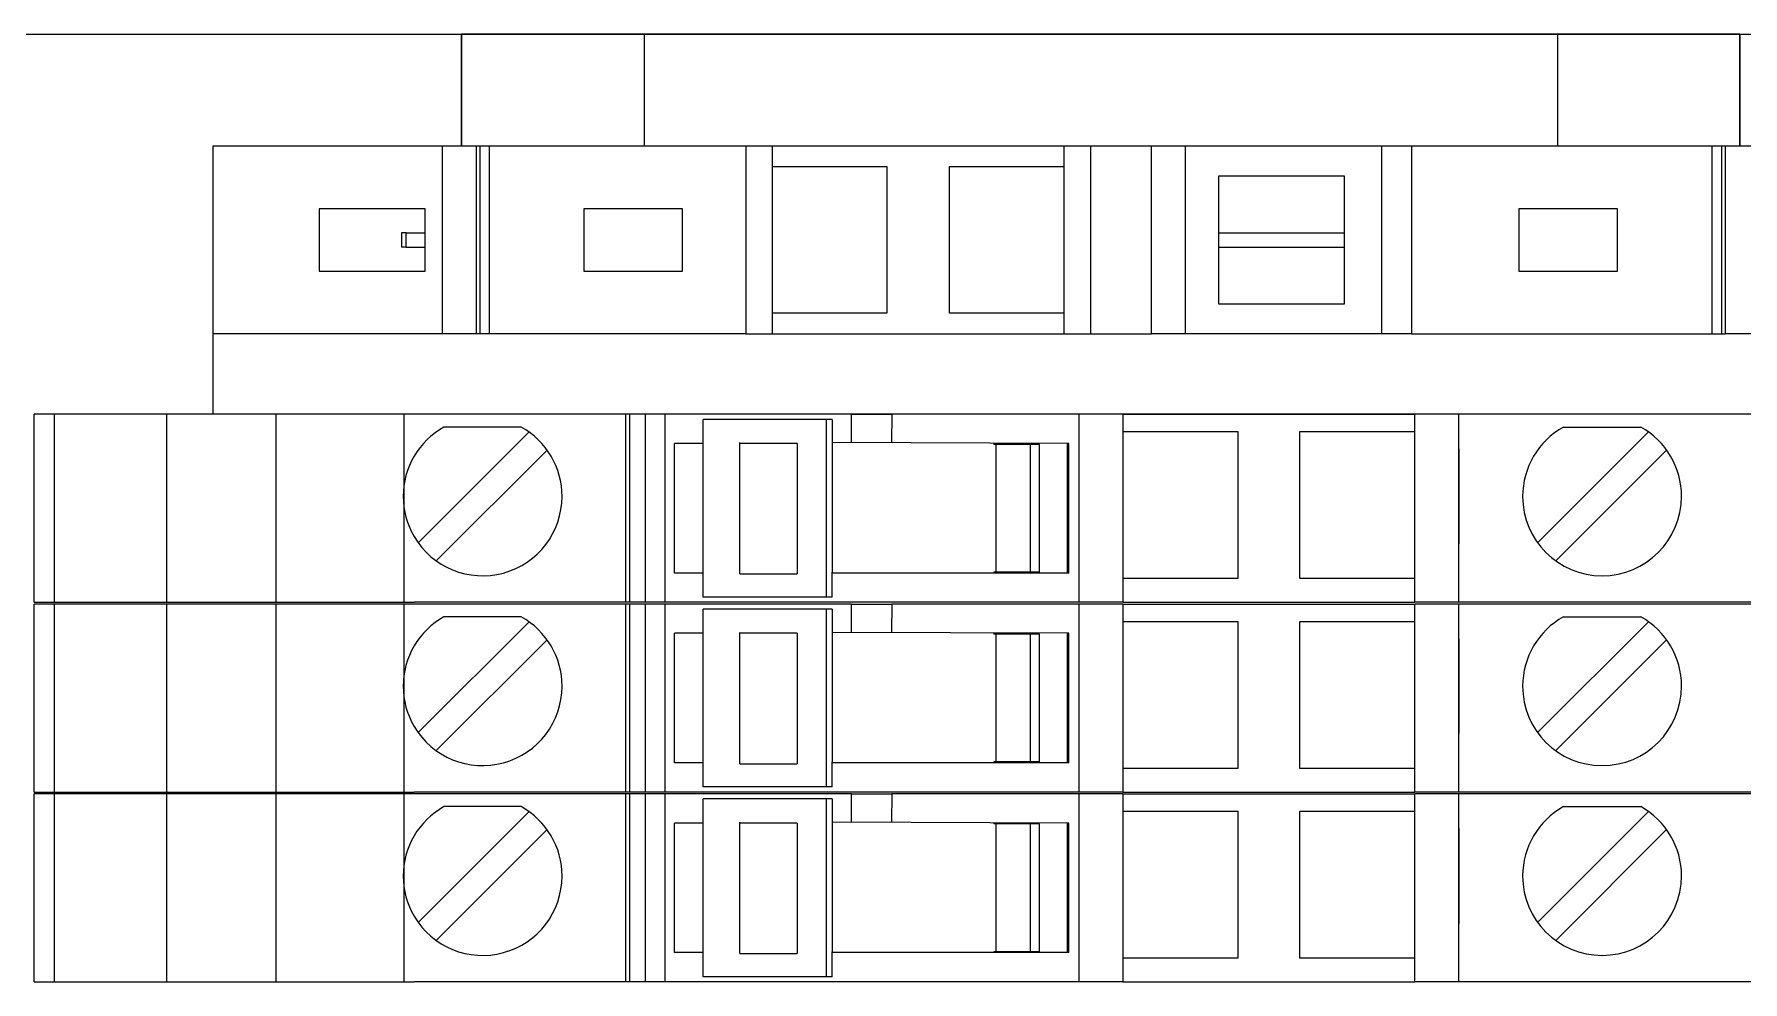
# Model space of a CAD drawing. Header units: millimetres. Extents: x 4962 to 7449, y 754 to 2938.
# Drawn here: x 7138.69 to 7185.47, y 2581.62 to 2607.59 of the extents above; entities that cross this region are included whole.
import ezdxf

# ---------------------------------------------------------------- set-up
doc = ezdxf.new("R2010")
doc.units = ezdxf.units.MM
doc.set_wipeout_variables(frame=1)
doc.layers.add('000-PI-Oprema', color=30, linetype='Continuous', lineweight=5)
doc.layers.add('002-PI-Kabelska kanalica', color=150, linetype='Continuous')
doc.layers.add('004-PI-DIN Šina', color=3, linetype='Continuous')

msp = doc.modelspace()

# ---------------------------------------------------------------- linework, layer by layer
at = {"color": 0, "linetype": 'ByBlock', "lineweight": 0}
for p, q in [((7150.396, 2604.521), (7150.396, 2607.585)), ((7150.396, 2607.585), (7185.396, 2607.585)), ((7155.396, 2607.585), (7155.396, 2604.521)), ((7180.396, 2607.585), (7180.396, 2604.521)), ((7185.396, 2607.585), (7185.396, 2604.521))]:
    msp.add_line(p, q, dxfattribs=at)
at = {"layer": '000-PI-Oprema', "color": 0, "linetype": 'ByBlock', "lineweight": 0}
for p, q in [((7138.696, 2592.021), (7138.696, 2597.171)), ((7161.071, 2597.171), (7138.696, 2597.171)), ((7139.244, 2597.171), (7139.244, 2592.021)), ((7142.321, 2592.021), (7142.321, 2597.171)), ((7145.321, 2592.021), (7145.321, 2597.171)), ((7148.821, 2592.021), (7148.821, 2597.171)), ((7154.896, 2592.021), (7154.896, 2597.171)), ((7154.996, 2597.171), (7154.996, 2597.171)), ((7154.996, 2597.171), (7154.996, 2592.021)), ((7155.424, 2597.171), (7155.424, 2592.021)), ((7155.966, 2592.021), (7155.966, 2597.171)), ((7160.38, 2597.031), (7157.009, 2597.031)), ((7157.009, 2592.161), (7157.009, 2597.031)), ((7157.009, 2597.031), (7157.009, 2597.031)), ((7157.646, 2597.171), (7157.646, 2597.171)), ((7160.538, 2597.031), (7160.38, 2597.031)), ((7160.38, 2597.031), (7160.38, 2592.161)), ((7160.538, 2597.031), (7160.538, 2596.346)), ((7161.071, 2597.171), (7161.071, 2597.171)), ((7161.071, 2597.171), (7161.076, 2597.171)), ((7161.071, 2596.394), (7161.071, 2597.171)), ((7161.076, 2597.171), (7162.171, 2597.171)), ((7162.171, 2597.171), (7162.168, 2596.39)), ((7162.171, 2597.171), (7162.171, 2597.171)), ((7167.296, 2597.171), (7162.171, 2597.171)), ((7162.696, 2597.171), (7162.696, 2597.171)), ((7168.496, 2597.171), (7167.296, 2597.171)), ((7167.296, 2597.171), (7167.296, 2592.021)), ((7168.496, 2597.171), (7168.496, 2597.171)), ((7168.496, 2597.171), (7176.496, 2597.171)), ((7168.496, 2597.171), (7168.496, 2592.021)), ((7176.496, 2597.171), (7176.496, 2597.171)), ((7177.696, 2597.171), (7176.496, 2597.171)), ((7176.496, 2592.021), (7176.496, 2597.171)), ((7196.496, 2597.171), (7177.696, 2597.171)), ((7177.696, 2592.021), (7177.696, 2597.171)), ((7152.242, 2596.687), (7149.206, 2593.651)), ((7149.913, 2596.821), (7149.913, 2596.821)), ((7152.03, 2596.821), (7149.913, 2596.821)), ((7152.03, 2596.821), (7152.03, 2596.821)), ((7152.242, 2596.687), (7152.242, 2596.687)), ((7158.016, 2592.796), (7158.016, 2596.396)), ((7167.021, 2596.371), (7160.538, 2596.396)), ((7168.496, 2596.696), (7168.496, 2596.696)), ((7168.496, 2596.696), (7171.646, 2596.696)), ((7171.646, 2596.696), (7171.646, 2592.671)), ((7171.646, 2596.696), (7171.646, 2596.696)), ((7173.346, 2592.671), (7173.346, 2596.696)), ((7173.346, 2596.696), (7173.346, 2596.696)), ((7173.346, 2596.696), (7176.496, 2596.696)), ((7176.496, 2596.696), (7176.496, 2596.696)), ((7182.892, 2596.687), (7179.856, 2593.651)), ((7180.563, 2596.821), (7182.68, 2596.821)), ((7180.563, 2596.821), (7180.563, 2596.821)), ((7182.68, 2596.821), (7182.68, 2596.821)), ((7149.701, 2593.156), (7152.737, 2596.192)), ((7152.737, 2596.192), (7152.737, 2596.192)), ((7154.896, 2593.621), (7154.896, 2596.221)), ((7154.896, 2596.221), (7154.896, 2596.221)), ((7157.009, 2596.371), (7156.221, 2596.371)), ((7156.221, 2596.371), (7156.221, 2596.371)), ((7156.221, 2592.821), (7156.221, 2596.371)), ((7159.583, 2596.371), (7158.016, 2596.371)), ((7159.583, 2596.371), (7159.583, 2592.846)), ((7160.538, 2596.346), (7160.538, 2592.846)), ((7164.971, 2596.371), (7164.971, 2596.346)), ((7165.971, 2596.346), (7164.971, 2596.346)), ((7165.035, 2592.846), (7165.035, 2596.346)), ((7165.971, 2592.821), (7165.971, 2596.371)), ((7166.221, 2596.346), (7165.971, 2596.346)), ((7166.221, 2596.346), (7166.221, 2596.346)), ((7166.221, 2592.846), (7166.221, 2596.346)), ((7166.971, 2596.371), (7166.971, 2592.821)), ((7167.021, 2596.371), (7167.021, 2596.371)), ((7167.021, 2592.821), (7167.021, 2596.371)), ((7177.696, 2596.221), (7177.696, 2593.621)), ((7177.696, 2596.221), (7177.696, 2596.221)), ((7180.351, 2593.156), (7183.387, 2596.192)), ((7149.206, 2593.651), (7149.206, 2593.651)), ((7154.896, 2593.621), (7154.896, 2593.621)), ((7177.696, 2593.621), (7177.696, 2593.621)), ((7149.701, 2593.156), (7149.701, 2593.156)), ((7157.009, 2592.821), (7156.221, 2592.821)), ((7156.221, 2592.821), (7156.221, 2592.821)), ((7158.016, 2592.796), (7159.425, 2592.796)), ((7159.425, 2592.796), (7159.583, 2592.796)), ((7159.583, 2592.846), (7159.583, 2592.796)), ((7160.538, 2592.161), (7160.538, 2592.846)), ((7167.021, 2592.821), (7160.538, 2592.821)), ((7165.971, 2592.846), (7164.971, 2592.846)), ((7164.971, 2592.846), (7164.971, 2592.821)), ((7166.221, 2592.846), (7165.971, 2592.846)), ((7166.221, 2592.846), (7166.221, 2592.846)), ((7167.021, 2592.821), (7167.021, 2592.821)), ((7168.496, 2592.671), (7168.496, 2592.671)), ((7171.646, 2592.671), (7168.496, 2592.671)), ((7171.646, 2592.671), (7171.646, 2592.671)), ((7176.496, 2592.671), (7173.346, 2592.671)), ((7173.346, 2592.671), (7173.346, 2592.671)), ((7176.496, 2592.671), (7176.496, 2592.671)), ((7138.696, 2592.021), (7149.096, 2592.021)), ((7138.696, 2586.821), (7138.696, 2591.971)), ((7161.071, 2591.971), (7138.696, 2591.971)), ((7139.244, 2591.971), (7139.244, 2586.821)), ((7142.321, 2586.821), (7142.321, 2591.971)), ((7145.321, 2586.821), (7145.321, 2591.971)), ((7148.821, 2586.821), (7148.821, 2591.971)), ((7167.296, 2592.021), (7149.096, 2592.021)), ((7154.896, 2586.821), (7154.896, 2591.971)), ((7154.996, 2592.021), (7154.996, 2592.021)), ((7154.996, 2591.971), (7154.996, 2591.971)), ((7154.996, 2591.971), (7154.996, 2586.821)), ((7155.424, 2591.971), (7155.424, 2586.821)), ((7155.966, 2586.821), (7155.966, 2591.971)), ((7160.38, 2592.161), (7157.009, 2592.161)), ((7157.009, 2592.161), (7157.009, 2592.161)), ((7160.38, 2591.831), (7157.009, 2591.831)), ((7157.009, 2586.961), (7157.009, 2591.831)), ((7157.009, 2591.831), (7157.009, 2591.831)), ((7157.646, 2592.021), (7157.646, 2592.021)), ((7157.646, 2591.971), (7157.646, 2591.971)), ((7160.538, 2592.161), (7160.38, 2592.161)), ((7160.538, 2591.831), (7160.38, 2591.831)), ((7160.38, 2591.831), (7160.38, 2586.961)), ((7160.538, 2591.831), (7160.538, 2591.146)), ((7161.071, 2591.971), (7161.071, 2591.971)), ((7161.071, 2591.971), (7161.076, 2591.971)), ((7161.071, 2591.194), (7161.071, 2591.971)), ((7161.076, 2591.971), (7162.171, 2591.971)), ((7162.171, 2591.971), (7162.168, 2591.19)), ((7162.171, 2591.971), (7162.171, 2591.971)), ((7167.296, 2591.971), (7162.171, 2591.971)), ((7162.696, 2592.021), (7162.696, 2592.021)), ((7162.696, 2591.971), (7162.696, 2591.971)), ((7168.496, 2592.021), (7167.296, 2592.021)), ((7168.496, 2591.971), (7167.296, 2591.971)), ((7167.296, 2591.971), (7167.296, 2586.821)), ((7168.496, 2592.021), (7176.496, 2592.021)), ((7168.496, 2592.021), (7168.496, 2592.021)), ((7168.496, 2591.971), (7168.496, 2591.971)), ((7168.496, 2591.971), (7176.496, 2591.971)), ((7168.496, 2591.971), (7168.496, 2586.821)), ((7177.696, 2592.021), (7176.496, 2592.021)), ((7176.496, 2592.021), (7176.496, 2592.021)), ((7176.496, 2591.971), (7176.496, 2591.971)), ((7177.696, 2591.971), (7176.496, 2591.971)), ((7176.496, 2586.821), (7176.496, 2591.971)), ((7196.496, 2592.021), (7177.696, 2592.021)), ((7196.496, 2591.971), (7177.696, 2591.971)), ((7177.696, 2586.821), (7177.696, 2591.971)), ((7152.242, 2591.487), (7149.206, 2588.451)), ((7149.913, 2591.621), (7149.913, 2591.621)), ((7152.03, 2591.621), (7149.913, 2591.621)), ((7152.03, 2591.621), (7152.03, 2591.621)), ((7152.242, 2591.487), (7152.242, 2591.487)), ((7168.496, 2591.496), (7168.496, 2591.496)), ((7168.496, 2591.496), (7171.646, 2591.496)), ((7171.646, 2591.496), (7171.646, 2587.471)), ((7171.646, 2591.496), (7171.646, 2591.496)), ((7173.346, 2587.471), (7173.346, 2591.496)), ((7173.346, 2591.496), (7173.346, 2591.496)), ((7173.346, 2591.496), (7176.496, 2591.496)), ((7176.496, 2591.496), (7176.496, 2591.496)), ((7182.892, 2591.487), (7179.856, 2588.451)), ((7180.563, 2591.621), (7182.68, 2591.621)), ((7180.563, 2591.621), (7180.563, 2591.621)), ((7182.68, 2591.621), (7182.68, 2591.621)), ((7149.701, 2587.956), (7152.737, 2590.992)), ((7152.737, 2590.992), (7152.737, 2590.992)), ((7154.896, 2588.421), (7154.896, 2591.021)), ((7154.896, 2591.021), (7154.896, 2591.021)), ((7157.009, 2591.171), (7156.221, 2591.171)), ((7156.221, 2591.171), (7156.221, 2591.171)), ((7156.221, 2587.621), (7156.221, 2591.171)), ((7158.016, 2587.596), (7158.016, 2591.196)), ((7159.583, 2591.171), (7158.016, 2591.171)), ((7159.583, 2591.171), (7159.583, 2587.646)), ((7167.021, 2591.171), (7160.538, 2591.196)), ((7160.538, 2591.146), (7160.538, 2587.646)), ((7164.971, 2591.171), (7164.971, 2591.146)), ((7165.971, 2591.146), (7164.971, 2591.146)), ((7165.035, 2587.646), (7165.035, 2591.146)), ((7165.971, 2587.621), (7165.971, 2591.171)), ((7166.221, 2591.146), (7165.971, 2591.146)), ((7166.221, 2591.146), (7166.221, 2591.146)), ((7166.221, 2587.646), (7166.221, 2591.146)), ((7166.971, 2591.171), (7166.971, 2587.621)), ((7167.021, 2591.171), (7167.021, 2591.171)), ((7167.021, 2587.621), (7167.021, 2591.171)), ((7177.696, 2591.021), (7177.696, 2588.421)), ((7177.696, 2591.021), (7177.696, 2591.021)), ((7180.351, 2587.956), (7183.387, 2590.992)), ((7149.206, 2588.451), (7149.206, 2588.451)), ((7154.896, 2588.421), (7154.896, 2588.421)), ((7177.696, 2588.421), (7177.696, 2588.421)), ((7149.701, 2587.956), (7149.701, 2587.956)), ((7157.009, 2587.621), (7156.221, 2587.621)), ((7156.221, 2587.621), (7156.221, 2587.621)), ((7158.016, 2587.596), (7159.425, 2587.596)), ((7159.425, 2587.596), (7159.583, 2587.596)), ((7159.583, 2587.646), (7159.583, 2587.596)), ((7160.538, 2586.961), (7160.538, 2587.646)), ((7167.021, 2587.621), (7160.538, 2587.621)), ((7165.971, 2587.646), (7164.971, 2587.646)), ((7164.971, 2587.646), (7164.971, 2587.621)), ((7166.221, 2587.646), (7165.971, 2587.646)), ((7166.221, 2587.646), (7166.221, 2587.646)), ((7167.021, 2587.621), (7167.021, 2587.621)), ((7168.496, 2587.471), (7168.496, 2587.471)), ((7171.646, 2587.471), (7168.496, 2587.471)), ((7171.646, 2587.471), (7171.646, 2587.471)), ((7176.496, 2587.471), (7173.346, 2587.471)), ((7173.346, 2587.471), (7173.346, 2587.471)), ((7176.496, 2587.471), (7176.496, 2587.471)), ((7138.696, 2586.821), (7149.096, 2586.821)), ((7138.696, 2581.621), (7138.696, 2586.771)), ((7161.071, 2586.771), (7138.696, 2586.771)), ((7139.244, 2586.771), (7139.244, 2581.621)), ((7142.321, 2581.621), (7142.321, 2586.771)), ((7145.321, 2581.621), (7145.321, 2586.771)), ((7148.821, 2581.621), (7148.821, 2586.771)), ((7167.296, 2586.821), (7149.096, 2586.821)), ((7154.896, 2581.621), (7154.896, 2586.771)), ((7154.996, 2586.821), (7154.996, 2586.821)), ((7154.996, 2586.771), (7154.996, 2586.771)), ((7154.996, 2586.771), (7154.996, 2581.621)), ((7155.424, 2586.771), (7155.424, 2581.621)), ((7155.966, 2581.621), (7155.966, 2586.771)), ((7160.38, 2586.961), (7157.009, 2586.961)), ((7157.009, 2586.961), (7157.009, 2586.961)), ((7160.38, 2586.631), (7157.009, 2586.631)), ((7157.009, 2581.761), (7157.009, 2586.631)), ((7157.009, 2586.631), (7157.009, 2586.631)), ((7157.646, 2586.821), (7157.646, 2586.821)), ((7157.646, 2586.771), (7157.646, 2586.771)), ((7160.538, 2586.961), (7160.38, 2586.961)), ((7160.538, 2586.631), (7160.38, 2586.631)), ((7160.38, 2586.631), (7160.38, 2581.761)), ((7160.538, 2586.631), (7160.538, 2585.946)), ((7161.071, 2586.771), (7161.071, 2586.771)), ((7161.071, 2586.771), (7161.076, 2586.771)), ((7161.071, 2585.994), (7161.071, 2586.771)), ((7161.076, 2586.771), (7162.171, 2586.771)), ((7162.171, 2586.771), (7162.168, 2585.99)), ((7162.171, 2586.771), (7162.171, 2586.771)), ((7167.296, 2586.771), (7162.171, 2586.771)), ((7162.696, 2586.821), (7162.696, 2586.821)), ((7162.696, 2586.771), (7162.696, 2586.771)), ((7168.496, 2586.821), (7167.296, 2586.821)), ((7168.496, 2586.771), (7167.296, 2586.771)), ((7167.296, 2586.771), (7167.296, 2581.621)), ((7168.496, 2586.821), (7176.496, 2586.821)), ((7168.496, 2586.821), (7168.496, 2586.821)), ((7168.496, 2586.771), (7168.496, 2586.771)), ((7168.496, 2586.771), (7176.496, 2586.771)), ((7168.496, 2586.771), (7168.496, 2581.621)), ((7177.696, 2586.821), (7176.496, 2586.821)), ((7176.496, 2586.821), (7176.496, 2586.821)), ((7176.496, 2586.771), (7176.496, 2586.771)), ((7177.696, 2586.771), (7176.496, 2586.771)), ((7176.496, 2581.621), (7176.496, 2586.771)), ((7196.496, 2586.821), (7177.696, 2586.821)), ((7196.496, 2586.771), (7177.696, 2586.771)), ((7177.696, 2581.621), (7177.696, 2586.771)), ((7152.242, 2586.287), (7149.206, 2583.251)), ((7149.913, 2586.421), (7149.913, 2586.421)), ((7152.03, 2586.421), (7149.913, 2586.421)), ((7152.03, 2586.421), (7152.03, 2586.421)), ((7152.242, 2586.287), (7152.242, 2586.287)), ((7168.496, 2586.296), (7168.496, 2586.296)), ((7168.496, 2586.296), (7171.646, 2586.296)), ((7171.646, 2586.296), (7171.646, 2582.271)), ((7171.646, 2586.296), (7171.646, 2586.296)), ((7173.346, 2582.271), (7173.346, 2586.296)), ((7173.346, 2586.296), (7173.346, 2586.296)), ((7173.346, 2586.296), (7176.496, 2586.296)), ((7176.496, 2586.296), (7176.496, 2586.296)), ((7182.892, 2586.287), (7179.856, 2583.251)), ((7180.563, 2586.421), (7182.68, 2586.421)), ((7180.563, 2586.421), (7180.563, 2586.421)), ((7182.68, 2586.421), (7182.68, 2586.421)), ((7149.701, 2582.756), (7152.737, 2585.792)), ((7152.737, 2585.792), (7152.737, 2585.792)), ((7154.896, 2583.221), (7154.896, 2585.821)), ((7154.896, 2585.821), (7154.896, 2585.821)), ((7157.009, 2585.971), (7156.221, 2585.971)), ((7156.221, 2585.971), (7156.221, 2585.971)), ((7156.221, 2582.421), (7156.221, 2585.971)), ((7158.016, 2582.396), (7158.016, 2585.996)), ((7159.583, 2585.971), (7158.016, 2585.971)), ((7159.583, 2585.971), (7159.583, 2582.446)), ((7167.021, 2585.971), (7160.538, 2585.996)), ((7160.538, 2585.946), (7160.538, 2582.446)), ((7164.971, 2585.971), (7164.971, 2585.946)), ((7165.971, 2585.946), (7164.971, 2585.946)), ((7165.035, 2582.446), (7165.035, 2585.946)), ((7165.971, 2582.421), (7165.971, 2585.971)), ((7166.221, 2585.946), (7165.971, 2585.946)), ((7166.221, 2585.946), (7166.221, 2585.946)), ((7166.221, 2582.446), (7166.221, 2585.946)), ((7166.971, 2585.971), (7166.971, 2582.421)), ((7167.021, 2585.971), (7167.021, 2585.971)), ((7167.021, 2582.421), (7167.021, 2585.971)), ((7177.696, 2585.821), (7177.696, 2583.221)), ((7177.696, 2585.821), (7177.696, 2585.821)), ((7180.351, 2582.756), (7183.387, 2585.792)), ((7149.206, 2583.251), (7149.206, 2583.251)), ((7154.896, 2583.221), (7154.896, 2583.221)), ((7177.696, 2583.221), (7177.696, 2583.221)), ((7149.701, 2582.756), (7149.701, 2582.756)), ((7157.009, 2582.421), (7156.221, 2582.421)), ((7156.221, 2582.421), (7156.221, 2582.421)), ((7158.016, 2582.396), (7159.425, 2582.396)), ((7159.425, 2582.396), (7159.583, 2582.396)), ((7159.583, 2582.446), (7159.583, 2582.396)), ((7160.538, 2581.761), (7160.538, 2582.446)), ((7167.021, 2582.421), (7160.538, 2582.421)), ((7165.971, 2582.446), (7164.971, 2582.446)), ((7164.971, 2582.446), (7164.971, 2582.421)), ((7166.221, 2582.446), (7165.971, 2582.446)), ((7166.221, 2582.446), (7166.221, 2582.446)), ((7167.021, 2582.421), (7167.021, 2582.421)), ((7168.496, 2582.271), (7168.496, 2582.271)), ((7171.646, 2582.271), (7168.496, 2582.271)), ((7171.646, 2582.271), (7171.646, 2582.271)), ((7176.496, 2582.271), (7173.346, 2582.271)), ((7173.346, 2582.271), (7173.346, 2582.271)), ((7176.496, 2582.271), (7176.496, 2582.271)), ((7138.696, 2581.621), (7149.096, 2581.621)), ((7167.296, 2581.621), (7149.096, 2581.621)), ((7154.996, 2581.621), (7154.996, 2581.621)), ((7160.38, 2581.761), (7157.009, 2581.761)), ((7157.009, 2581.761), (7157.009, 2581.761)), ((7157.646, 2581.621), (7157.646, 2581.621)), ((7160.538, 2581.761), (7160.38, 2581.761)), ((7162.696, 2581.621), (7162.696, 2581.621)), ((7168.496, 2581.621), (7167.296, 2581.621)), ((7168.496, 2581.621), (7176.496, 2581.621)), ((7168.496, 2581.621), (7168.496, 2581.621)), ((7177.696, 2581.621), (7176.496, 2581.621)), ((7176.496, 2581.621), (7176.496, 2581.621)), ((7196.496, 2581.621), (7177.696, 2581.621))]:
    msp.add_line(p, q, dxfattribs=at)
for centre, start, end in [((7150.971, 2594.921), 119.1246, 149.5497), ((7150.971, 2594.921), 0, 60.8754), ((7181.621, 2594.921), 119.1246, 180), ((7181.621, 2594.921), 0, 60.8754), ((7150.971, 2594.921), 210.4503, 0), ((7181.621, 2594.921), 180, 0), ((7150.971, 2589.721), 119.1246, 149.5497), ((7150.971, 2589.721), 0, 60.8754), ((7181.621, 2589.721), 119.1246, 180), ((7181.621, 2589.721), 0, 60.8754), ((7150.971, 2589.721), 210.4503, 0), ((7181.621, 2589.721), 180, 0), ((7150.971, 2584.521), 119.1246, 149.5497), ((7150.971, 2584.521), 0, 60.8754), ((7181.621, 2584.521), 119.1246, 180), ((7181.621, 2584.521), 0, 60.8754), ((7150.971, 2584.521), 210.4503, 0), ((7181.621, 2584.521), 180, 0)]:
    msp.add_arc(centre, 2.175, start, end, dxfattribs=at)
for centre, start_param, end_param in [((7150.971, 2594.921), -2.102255, -1.570796), ((7150.971, 2594.921), -1.570796, -1.039338), ((7150.971, 2589.721), -2.102255, -1.570796), ((7150.971, 2589.721), -1.570796, -1.039338), ((7150.971, 2584.521), -2.102255, -1.570796), ((7150.971, 2584.521), -1.570796, -1.039338)]:
    msp.add_ellipse(centre, major_axis=(0, -2.175), ratio=1, start_param=start_param, end_param=end_param, dxfattribs=at)
at = {"layer": '002-PI-Kabelska kanalica', "color": 0, "linetype": 'ByBlock', "lineweight": 0}
msp.add_line((5236.271, 2607.585), (7279.271, 2607.585), dxfattribs=at)
at = {"layer": '004-PI-DIN Šina', "color": 0, "linetype": 'ByBlock', "lineweight": 0}
for p, q in [((7185.396, 2607.585), (7150.396, 2607.585)), ((7150.396, 2607.585), (7150.396, 2604.521)), ((7155.396, 2607.585), (7155.396, 2604.521)), ((7180.396, 2607.585), (7180.396, 2604.521)), ((7185.396, 2604.521), (7185.396, 2607.585))]:
    msp.add_line(p, q, dxfattribs=at)

# ---------------------------------------------------------------- next in the draw order: wipeouts: each hides what was drawn before it
at = {"color": 7}
msp.add_wipeout([(7143.596, 2597.171), (7192.196, 2597.171), (7192.196, 2604.521), (7143.596, 2604.521)], dxfattribs=at).dxf.layer = '000-PI-Oprema'

# ---------------------------------------------------------------- next in the draw order: linework, layer by layer
at = {"layer": '000-PI-Oprema', "color": 7}
for p, q in [((7143.596, 2597.171), (7143.596, 2604.521)), ((7149.862, 2604.521), (7149.862, 2599.371)), ((7150.798, 2604.521), (7150.798, 2599.371)), ((7150.899, 2599.371), (7150.899, 2604.521)), ((7151.157, 2599.371), (7151.157, 2604.521)), ((7158.178, 2604.521), (7158.178, 2599.371)), ((7158.896, 2604.521), (7158.896, 2603.946)), ((7166.896, 2603.946), (7166.896, 2604.521)), ((7167.615, 2604.521), (7167.615, 2599.371)), ((7169.287, 2599.371), (7169.287, 2604.521)), ((7170.212, 2599.371), (7170.212, 2604.521)), ((7175.586, 2599.371), (7175.586, 2604.521)), ((7176.406, 2604.521), (7176.406, 2599.371)), ((7184.636, 2599.371), (7184.636, 2604.521)), ((7184.894, 2604.521), (7184.894, 2599.371)), ((7184.994, 2604.521), (7184.994, 2599.371)), ((7158.896, 2603.946), (7158.896, 2599.946)), ((7162.046, 2603.946), (7158.896, 2603.946)), ((7162.046, 2599.946), (7162.046, 2603.946)), ((7163.746, 2603.946), (7163.746, 2599.946)), ((7166.896, 2603.946), (7163.746, 2603.946)), ((7166.896, 2599.946), (7166.896, 2603.946)), ((7174.571, 2603.696), (7171.121, 2603.696)), ((7171.121, 2603.696), (7171.121, 2602.146)), ((7174.571, 2602.146), (7174.571, 2603.696)), ((7146.496, 2602.796), (7146.496, 2601.096)), ((7149.396, 2602.796), (7146.496, 2602.796)), ((7149.396, 2602.146), (7149.396, 2602.796)), ((7153.746, 2602.796), (7153.746, 2601.096)), ((7156.446, 2602.796), (7153.746, 2602.796)), ((7156.446, 2601.096), (7156.446, 2602.796)), ((7179.346, 2602.796), (7179.346, 2601.096)), ((7182.046, 2602.796), (7179.346, 2602.796)), ((7182.046, 2601.096), (7182.046, 2602.796)), ((7148.882, 2602.146), (7148.751, 2602.146)), ((7148.751, 2602.146), (7148.751, 2601.746)), ((7148.882, 2602.146), (7149.396, 2602.146)), ((7148.882, 2601.746), (7148.882, 2602.146)), ((7149.396, 2601.746), (7149.396, 2602.146)), ((7171.121, 2602.146), (7174.571, 2602.146)), ((7171.121, 2602.146), (7171.121, 2601.746)), ((7174.571, 2601.746), (7174.571, 2602.146)), ((7148.882, 2601.746), (7148.751, 2601.746)), ((7148.882, 2601.746), (7149.396, 2601.746)), ((7149.396, 2601.096), (7149.396, 2601.746)), ((7171.121, 2601.746), (7174.571, 2601.746)), ((7171.121, 2601.746), (7171.121, 2600.196)), ((7174.571, 2600.196), (7174.571, 2601.746)), ((7146.496, 2601.096), (7149.396, 2601.096)), ((7153.746, 2601.096), (7156.446, 2601.096)), ((7179.346, 2601.096), (7182.046, 2601.096)), ((7171.121, 2600.196), (7174.571, 2600.196)), ((7158.896, 2599.946), (7158.896, 2599.371)), ((7158.896, 2599.946), (7162.046, 2599.946)), ((7163.746, 2599.946), (7166.896, 2599.946)), ((7166.896, 2599.371), (7166.896, 2599.946)), ((7149.862, 2599.371), (7143.596, 2599.371)), ((7150.798, 2599.371), (7149.862, 2599.371)), ((7150.899, 2599.371), (7150.798, 2599.371)), ((7151.157, 2599.371), (7150.899, 2599.371)), ((7158.178, 2599.371), (7151.157, 2599.371)), ((7158.178, 2599.371), (7158.896, 2599.371)), ((7158.896, 2599.371), (7166.896, 2599.371)), ((7166.896, 2599.371), (7167.615, 2599.371)), ((7167.615, 2599.371), (7169.287, 2599.371)), ((7170.212, 2599.371), (7169.287, 2599.371)), ((7175.586, 2599.371), (7170.212, 2599.371)), ((7176.406, 2599.371), (7175.586, 2599.371)), ((7176.406, 2599.371), (7184.636, 2599.371)), ((7184.636, 2599.371), (7184.894, 2599.371)), ((7184.894, 2599.371), (7184.994, 2599.371)), ((7185.931, 2599.371), (7184.994, 2599.371)), ((7192.196, 2597.171), (7143.596, 2597.171))]:
    msp.add_line(p, q, dxfattribs=at)
at = {"layer": '000-PI-Oprema', "color": 7, "ltscale": 0.25}
msp.add_line((7143.596, 2604.521), (7192.196, 2604.521), dxfattribs=at)

doc.saveas('drawing.dxf')
